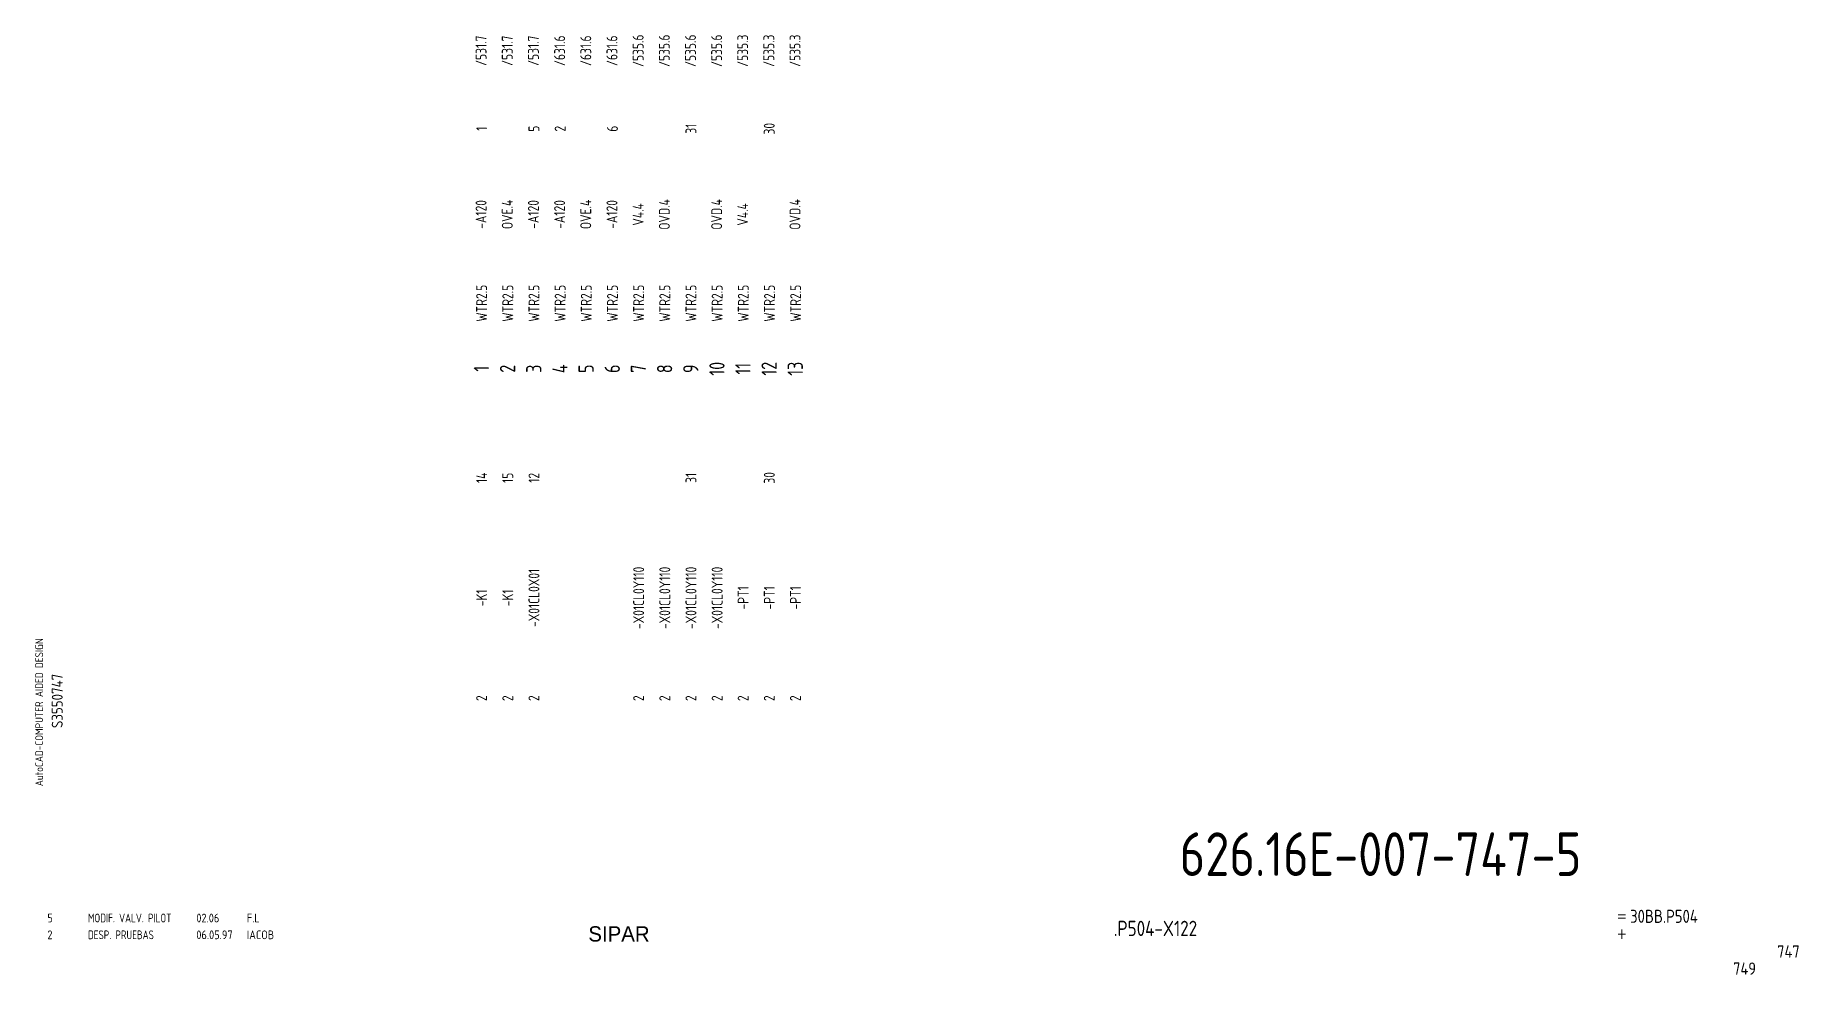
# Model space of a CAD drawing. Extents: x 10 to 414, y 6 to 221.
import ezdxf
from ezdxf.enums import TextEntityAlignment as Align

# ---------------------------------------------------------------- set-up
doc = ezdxf.new("R2010")
doc.units = 0
doc.header["$LTSCALE"] = 5
doc.header["$MEASUREMENT"] = 0
doc.layers.get('0').update_dxf_attribs({"linetype": 'CONTINUOUS'})
doc.layers.add('3', color=3, linetype='CONTINUOUS')
doc.layers.add('CART', color=7, linetype='CONTINUOUS')
doc.styles.add('DIN', font='DIN.shx', dxfattribs={"width": 0.85})
doc.styles.add('N', font='ROMANS', dxfattribs={"width": 0.85, "height": 3})
doc.styles.add('X', font='UNIV.SHX', dxfattribs={"height": 3.5})

# ---------------------------------------------------------------- blocks, each defined once
blk = doc.blocks.new('REV2')
at = {"color": 3, "style": 'DIN'}
for s, width, p in [('2', 0.9, (12.45, 13.79)), ('DESP. PRUEBAS', 0.8, (21.76, 13.79)), ('06.05.97', 0.9, (46.59, 13.79)), ('IACOB', 0.9, (58.16, 13.79))]:
    blk.add_text(s, height=2, dxfattribs=dict(at, width=width)).set_placement(p)

msp = doc.modelspace()

# ---------------------------------------------------------------- block references
at = {"linetype": 'Continuous'}
msp.add_blockref('REV2', (0, 0), dxfattribs=at)

# ---------------------------------------------------------------- texts
at = {"style": 'DIN', "width": 0.8}
for s, p in [('/531.7', (111.88, 217.36)), ('/531.7', (117.88, 217.36)), ('/531.7', (123.88, 217.36)), ('/631.6', (129.88, 217.36)), ('/631.6', (135.88, 217.36)), ('/631.6', (141.88, 217.36)), ('/535.6', (147.89, 217.36)), ('/535.6', (153.89, 217.36)), ('/535.6', (159.89, 217.36)), ('/535.6', (165.88, 217.36)), ('/535.3', (171.85, 217.36)), ('/535.3', (177.85, 217.36)), ('/535.3', (183.85, 217.36)), ('1', (112, 199.5)), ('5', (124, 199.5)), ('2', (130, 199.5)), ('6', (142, 199.5)), ('31', (159.99, 199.5)), ('30', (177.94, 199.5)), ('-A120', (111.88, 179.86)), ('OVE.4', (117.88, 179.86)), ('-A120', (123.88, 179.86)), ('-A120', (129.88, 179.86)), ('OVE.4', (135.88, 179.86)), ('-A120', (141.88, 179.86)), ('V4.4', (147.89, 179.86)), ('OVD.4', (153.89, 179.86)), ('OVD.4', (165.88, 179.86)), ('V4.4', (171.85, 179.86)), ('OVD.4', (183.84, 179.86)), ('WTR2.5', (112, 159.5)), ('WTR2.5', (118, 159.5)), ('WTR2.5', (124, 159.5)), ('WTR2.5', (130, 159.5)), ('WTR2.5', (136, 159.5)), ('WTR2.5', (142, 159.5)), ('WTR2.5', (148, 159.5)), ('WTR2.5', (154, 159.5)), ('WTR2.5', (160, 159.5)), ('WTR2.5', (166, 159.5)), ('WTR2.5', (172, 159.5)), ('WTR2.5', (178, 159.5)), ('WTR2.5', (184, 159.5)), ('14', (112, 119.5)), ('15', (118, 119.5)), ('12', (124, 119.5)), ('31', (160, 119.5)), ('30', (177.96, 119.5)), ('-X01CL0X01', (124, 92)), ('-X01CL0Y110', (148, 92)), ('-X01CL0Y110', (154, 92)), ('-X01CL0Y110', (160, 92)), ('-X01CL0Y110', (166, 92)), ('-K1', (112, 92)), ('-K1', (118, 92)), ('-PT1', (171.96, 92)), ('-PT1', (177.96, 92)), ('-PT1', (183.95, 92)), ('2', (112, 69)), ('2', (118, 69)), ('2', (124, 69)), ('2', (148, 69)), ('2', (154, 69)), ('2', (160, 69)), ('2', (166, 69)), ('2', (171.96, 69)), ('2', (177.96, 69)), ('2', (183.95, 69))]:
    msp.add_text(s, height=2.5, rotation=90, dxfattribs=at).set_placement(p, align=Align.MIDDLE)
at = {"color": 6, "style": 'DIN', "width": 0.8}
for s, p in [('10', (165.96, 144.5)), ('12', (177.92, 144.5)), ('13', (183.91, 144.5)), ('1', (111.96, 144.5)), ('2', (117.96, 144.5)), ('3', (123.96, 144.5)), ('4', (129.96, 144.5)), ('5', (135.96, 144.5)), ('6', (141.96, 144.5)), ('7', (147.96, 144.5)), ('8', (153.96, 144.5)), ('9', (159.96, 144.5)), ('11', (171.92, 144.5))]:
    msp.add_text(s, height=3.5, rotation=90, dxfattribs=at).set_placement(p, align=Align.MIDDLE)
at = {"color": 3, "style": 'DIN'}
for s, width, p in [('5', 0.9, (12.45, 17.64)), ('MODIF. VALV. PILOT', 0.8, (21.76, 17.64)), ('02.06', 0.9, (46.59, 17.64)), ('F.L', 0.9, (58.16, 17.64))]:
    msp.add_text(s, height=2, dxfattribs=dict(at, width=width)).set_placement(p)
at = {"color": 2, "insert": (272.03, 38.27), "char_height": 10, "width": 111.0411, "attachment_point": 1, "style": 'DIN'}
msp.add_mtext('626.16E-007-747-5', dxfattribs=at)
at = {"layer": '3', "color": 2, "style": 'DIN', "width": 0.85}
msp.add_text('.P504-X122', height=3.5, dxfattribs=at).set_placement((266.5, 14.51), align=Align.CENTER)
at = {"layer": 'CART', "color": 1, "style": 'DIN', "width": 0.9}
msp.add_text('AutoCAD-COMPUTER AIDED DESIGN', height=1.8, rotation=90, dxfattribs=at).set_placement((11.47, 48.84))
at = {"layer": 'CART', "color": 3, "style": 'N', "width": 0.85}
for s, p in [('=', (372.24, 17.91)), ('+', (372.24, 13.87))]:
    msp.add_text(s, height=2.5, dxfattribs=at).set_placement(p)
at = {"layer": 'CART', "color": 3, "style": 'DIN', "width": 0.9, "flags": 1}
msp.add_attdef('S3550747', text='', height=2.5, rotation=90, dxfattribs=at).set_placement((15.95, 68.38), align=Align.CENTER)
at = {"layer": 'CART', "color": 3, "style": 'DIN', "width": 0.85}
msp.add_attdef('30BB.P504', text='', height=3, dxfattribs=at).set_placement((375.33, 16.63), align=Align.BOTTOM_LEFT)
at = {"layer": 'CART', "color": 6, "style": 'X', "flags": 1}
msp.add_attdef('SIPAR', text='', height=3.5, dxfattribs=at).set_placement((143.5, 15), align=Align.MIDDLE)
at = {"layer": 'CART', "color": 2, "style": 'DIN', "width": 0.9, "flags": 1}
msp.add_attdef('747', text='', height=2.8, dxfattribs=at).set_placement((414.2, 9.56), align=Align.RIGHT)
at = {"layer": 'CART', "color": 7, "style": 'DIN', "width": 0.9, "flags": 1}
msp.add_attdef('749', (398.93, 5.65), '', height=2.8, dxfattribs=at)

doc.saveas('drawing.dxf')
